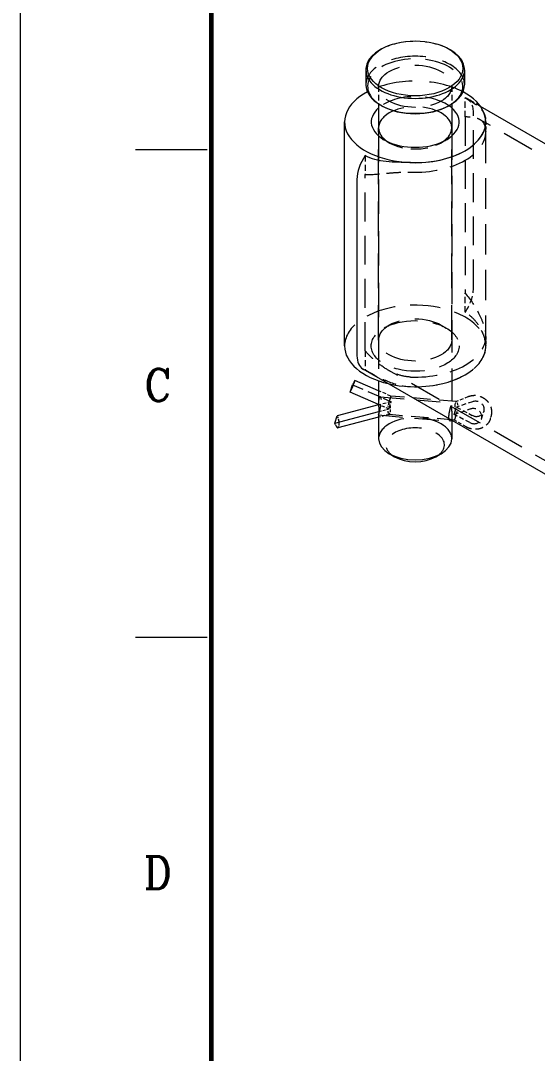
# Model space of a CAD drawing. Header units: millimetres. Extents: x -542 to 1656, y -836 to 1164.
# Drawn here: x 24 to 165.2, y 610.3 to 892.5 of the extents above; entities that cross this region are included whole.
import ezdxf
from ezdxf.enums import TextEntityAlignment as Align

# ---------------------------------------------------------------- set-up
doc = ezdxf.new("R2010")
doc.units = ezdxf.units.MM
doc.header["$LTSCALE"] = 4
doc.linetypes.add('HIDDEN', pattern=[9.525, 6.35, -3.175])
doc.layers.get('0').update_dxf_attribs({"lineweight": 18})
doc.layers.add('SkizziergeometrieWIN-ISO', color=7, linetype='Continuous', lineweight=50)
doc.layers.add('굵은실선_A3', color=7, linetype='Continuous', lineweight=18)
doc.layers.add('가는실선_A3', color=9, linetype='Continuous', lineweight=5, true_color=0x808080)
doc.layers.add('가는파선_A3', color=7, linetype='HIDDEN', lineweight=13, true_color=0x008000)
doc.styles.add('텍스트 스타일36', font='ROMANC.shx', dxfattribs={"width": 0.941937})

# ---------------------------------------------------------------- blocks, each defined once
blk = doc.blocks.new('경계 A3_경계')
at = {"layer": 'SkizziergeometrieWIN-ISO', "lineweight": 18}
blk.add_line((6, 6), (6, 291), dxfattribs=at)
at = {"layer": '가는실선_A3', "color": 7, "lineweight": 60}
blk.add_line((19.02, 281.157), (19.02, 14.596), dxfattribs=at)
at = {"layer": '가는실선_A3', "color": 7}
for p, q in [((18.749, 214.301), (13.849, 214.301)), ((18.749, 180.981), (13.849, 180.981))]:
    blk.add_line(p, q, dxfattribs=at)
at = {"layer": '가는실선_A3', "color": 7, "style": '텍스트 스타일36', "width": 0.941937}
for s, p in [('C', (15.376, 198.24)), ('D', (15.376, 164.92))]:
    blk.add_text(s, height=2.2, dxfattribs=at).set_placement(p, align=Align.MIDDLE_CENTER)

msp = doc.modelspace()

# ---------------------------------------------------------------- linework, layer by layer
at = {"layer": '가는파선_A3', "ltscale": 0.061}
for p, q in [((121.82, 874.59), (121.82, 869.76)), ((141.82, 874.59), (141.82, 869.76))]:
    msp.add_line(p, q, dxfattribs=at)
at = {"layer": '가는파선_A3', "ltscale": 0.066033}
for p, q in [((145.46, 866.21), (145.46, 871.43)), ((118.17, 855.67), (118.17, 850.45)), ((145.46, 812.81), (145.46, 818.03)), ((118.17, 802.28), (118.17, 797.05))]:
    msp.add_line(p, q, dxfattribs=at)
at = {"layer": '가는파선_A3', "ltscale": 0.052434}
msp.add_line((149.67, 869.1), (146.07, 871.18), dxfattribs=at)
at = {"layer": '가는파선_A3', "ltscale": 0.309711}
for p, q in [((147.73, 819.34), (147.73, 867.51)), ((145.46, 866.21), (145.46, 818.03)), ((118.17, 802.28), (118.17, 850.45))]:
    msp.add_line(p, q, dxfattribs=at)
at = {"layer": '가는파선_A3', "ltscale": 0.342148}
for p, q in [((287.85, 785.62), (149.58, 865.45)), ((262.54, 717.3), (124.28, 797.13))]:
    msp.add_line(p, q, dxfattribs=at)
at = {"layer": '가는파선_A3', "ltscale": 0.032967}
for p, q in [((151.12, 864.86), (151.12, 862.25)), ((151.12, 806.24), (151.12, 803.62))]:
    msp.add_line(p, q, dxfattribs=at)
at = {"layer": '가는파선_A3', "ltscale": 0.328084}
msp.add_line((151.12, 803.62), (151.12, 864.86), dxfattribs=at)
at = {"layer": '가는파선_A3', "ltscale": 0.372703}
for p, q in [((121.82, 805.26), (121.82, 863.23)), ((141.82, 805.26), (141.82, 863.23))]:
    msp.add_line(p, q, dxfattribs=at)
at = {"layer": '가는파선_A3', "ltscale": 0.370395}
msp.add_line((121.82, 863.23), (121.82, 794.09), dxfattribs=at)
at = {"layer": '가는파선_A3', "ltscale": 0.345117}
msp.add_line((141.82, 863.23), (141.82, 788.07), dxfattribs=at)
at = {"layer": '가는파선_A3', "ltscale": 0.029127}
for p, q in [((124.75, 859.14), (123.33, 859.96)), ((138.89, 859.14), (140.3, 859.96)), ((124.75, 809.34), (123.33, 808.52)), ((138.89, 809.34), (140.3, 808.52))]:
    msp.add_line(p, q, dxfattribs=at)
at = {"layer": '가는파선_A3', "ltscale": 0.11906}
msp.add_line((114.73, 792.99), (125.29, 788.39), dxfattribs=at)
at = {"layer": '가는파선_A3', "ltscale": 0.037815}
msp.add_line((125.18, 789.92), (121.82, 791.38), dxfattribs=at)
at = {"layer": '가는파선_A3', "ltscale": 0.03155}
msp.add_line((124.63, 786.4), (121.82, 787.62), dxfattribs=at)
at = {"layer": '가는파선_A3', "ltscale": 0.038235}
msp.add_line((125.29, 788.39), (121.83, 787.49), dxfattribs=at)
at = {"layer": '가는파선_A3', "ltscale": 0.25968}
for p, q in [((122.24, 789.73), (141.82, 788.07)), ((121.82, 784.75), (141.4, 783.09))]:
    msp.add_line(p, q, dxfattribs=at)
at = {"layer": '가는파선_A3', "ltscale": 0.047433}
for p, q in [((124.63, 786.4), (125.29, 788.39)), ((142.44, 784.89), (143.1, 786.89)), ((149.97, 783.72), (150.62, 785.71))]:
    msp.add_line(p, q, dxfattribs=at)
at = {"layer": '가는파선_A3', "ltscale": 0.01416}
for p, q in [((125.11, 789.76), (124.91, 789.16)), ((142.72, 787.65), (142.92, 788.25)), ((124.81, 785.03), (125, 785.63)), ((110.83, 781.39), (111.03, 781.99)), ((142.62, 783.53), (142.81, 784.12)), ((152.38, 783.7), (152.58, 784.3))]:
    msp.add_line(p, q, dxfattribs=at)
at = {"layer": '가는파선_A3', "ltscale": 0.18666}
for p, q in [((143.06, 788.41), (125.18, 789.92)), ((142.56, 783.36), (124.68, 784.87))]:
    msp.add_line(p, q, dxfattribs=at)
at = {"layer": '가는파선_A3', "ltscale": 0.037836}
msp.add_line((146.25, 789.71), (143.02, 788.4), dxfattribs=at)
at = {"layer": '가는파선_A3', "ltscale": 0.050386}
for p, q in [((147.52, 788.38), (143.1, 786.89)), ((142.44, 784.89), (146.86, 786.39)), ((146.76, 782.66), (142.44, 784.89)), ((143.1, 786.89), (147.42, 784.65))]:
    msp.add_line(p, q, dxfattribs=at)
at = {"layer": '가는파선_A3', "ltscale": 0.031823}
msp.add_line((124.7, 784.88), (121.82, 784.13), dxfattribs=at)
at = {"layer": '가는파선_A3', "ltscale": 0.030425}
msp.add_line((121.87, 785.68), (124.63, 786.4), dxfattribs=at)
at = {"layer": '가는파선_A3', "ltscale": 0.018147}
msp.add_line((141.82, 784.75), (141.82, 783.3), dxfattribs=at)
at = {"layer": '가는파선_A3', "ltscale": 0.005457}
msp.add_line((110.54, 784.55), (110.72, 784.08), dxfattribs=at)
at = {"layer": '가는파선_A3', "ltscale": 0.038015}
msp.add_line((145.73, 781.51), (142.56, 783.36), dxfattribs=at)
at = {"layer": '가는파선_A3', "ltscale": 0.278291}
msp.add_ellipse((131.82, 879.08), major_axis=(-13.5, 0), ratio=0.57735, start_param=3.926991, end_param=5.497787, dxfattribs=at)
at = {"layer": '가는파선_A3', "ltscale": 0.32158}
msp.add_ellipse((131.82, 874.59), major_axis=(13, 0), ratio=0.57735, start_param=5.497787, end_param=10.210176, dxfattribs=at)
at = {"layer": '가는파선_A3', "ltscale": 0.371054}
msp.add_ellipse((131.82, 875), major_axis=(-13.5, 0), ratio=0.57735, start_param=3.141593, end_param=6.283185, dxfattribs=at)
at = {"layer": '가는파선_A3', "ltscale": 0.329826}
for centre, major_axis in [((131.82, 874.59), (10, 0)), ((131.82, 803.62), (12, 0)), ((131.82, 805.26), (10, 0))]:
    msp.add_ellipse(centre, major_axis=major_axis, ratio=0.57735, dxfattribs=at)
at = {"layer": '가는파선_A3', "ltscale": 0.376989}
msp.add_ellipse((131.82, 864.86), major_axis=(-19.3, 0), ratio=0.57735, start_param=3.968178, end_param=5.4566, dxfattribs=at)
at = {"layer": '가는파선_A3', "ltscale": 0.310271}
msp.add_ellipse((131.82, 864.86), major_axis=(-12, 0), ratio=0.57735, start_param=3.727278, end_param=5.6975, dxfattribs=at)
at = {"layer": '가는파선_A3', "ltscale": 0.076557}
for centre, start_param, end_param in [((142.07, 864.25), 5.497787, 6.425082), ((142.07, 816.07), 4.570492, 5.497787)]:
    msp.add_ellipse(centre, major_axis=(4, 6.93), ratio=0.57735, start_param=start_param, end_param=end_param, dxfattribs=at)
at = {"layer": '가는파선_A3', "ltscale": 0.412282}
for centre in [(131.82, 863.23), (131.82, 778.25)]:
    msp.add_ellipse(centre, major_axis=(-10, 0), ratio=0.57735, start_param=3.141593, end_param=6.283185, dxfattribs=at)
at = {"layer": '가는파선_A3', "ltscale": 0.287059}
for centre in [(131.82, 862.25), (131.82, 806.24), (131.82, 803.62)]:
    msp.add_ellipse(centre, major_axis=(19.3, 0), ratio=0.57735, start_param=4.647765, end_param=6.34781, dxfattribs=at)
at = {"layer": '가는파선_A3', "ltscale": 0.181969}
msp.add_ellipse((131.82, 863.23), major_axis=(-10, 0), ratio=0.57735, start_param=0.689817, end_param=2.451776, dxfattribs=at)
at = {"layer": '가는파선_A3', "ltscale": 0.323108}
msp.add_ellipse((131.82, 803.62), major_axis=(-19.3, 0), ratio=0.57735, start_param=1.180415, end_param=6.283185, dxfattribs=at)
at = {"layer": '가는파선_A3', "ltscale": 0.01163}
msp.add_ellipse((121.56, 804.23), major_axis=(-4, -6.93), ratio=0.57735, start_param=0, end_param=0.141897, dxfattribs=at)
at = {"layer": '가는파선_A3', "ltscale": 0.026255}
for centre, major_axis, ratio, start_param, end_param in [((124.58, 787.74), (0.4, 1.58), 0.035679, 0.465905, 2.036702), ((124.75, 787.1), (0.14, -1.63), 0.19429, 0.426764, 1.99756), ((124.78, 788.34), (-0.4, -1.58), 0.035679, 2.036702, 3.607498), ((124.55, 786.5), (-0.14, 1.63), 0.19429, 1.99756, 3.568356)]:
    msp.add_ellipse(centre, major_axis=major_axis, ratio=ratio, start_param=start_param, end_param=end_param, dxfattribs=at)
at = {"layer": '가는파선_A3', "ltscale": 0.02645}
for centre, major_axis, ratio, start_param, end_param in [((143.09, 786.18), (-0.25, 1.63), 0.218526, 0.408013, 1.978809), ((143.29, 786.77), (0.25, -1.63), 0.218526, 1.978809, 3.549605), ((143.26, 785.54), (-0.5, -1.57), 0.005813, 0.46134, 2.032136), ((143.06, 784.94), (0.5, 1.57), 0.005813, 2.032136, 3.602932)]:
    msp.add_ellipse(centre, major_axis=major_axis, ratio=ratio, start_param=start_param, end_param=end_param, dxfattribs=at)
at = {"layer": '가는파선_A3', "ltscale": 0.095479}
for centre in [(148.44, 786.44), (147.78, 784.44)]:
    msp.add_ellipse(centre, major_axis=(2.18, -0.72), ratio=0.889759, start_param=4.534372, end_param=8.555934, dxfattribs=at)
at = {"layer": '가는파선_A3', "ltscale": 0.026033}
msp.add_ellipse((110.49, 783.38), major_axis=(-0.41, 1.56), ratio=0.268105, start_param=3.535095, end_param=5.105892, dxfattribs=at)
at = {"layer": '가는파선_A3', "ltscale": 0.006447}
msp.add_ellipse((110.29, 782.79), major_axis=(0.41, -1.56), ratio=0.268105, start_param=0, end_param=0.393503, dxfattribs=at)
at = {"layer": '가는파선_A3', "ltscale": 0.329826}
msp.add_ellipse((131.82, 776.61), major_axis=(8, 0), ratio=0.57735, start_param=5.497787, end_param=10.210176, dxfattribs=at)
at = {"layer": '가는파선_A3', "ltscale": 0.144785}
for points, knots in [([(145.46, 871.43), (146.27, 870.97), (147.02, 870.52), (148.35, 869.64), (148.93, 869.21), (150.37, 867.86), (150.93, 866.87), (151.08, 865.58)], [2.701161, 2.701161, 2.701161, 2.701161, 3.041243, 3.041243, 3.381324, 3.381324, 4.054619, 4.054619, 4.054619, 4.054619]), ([(151.08, 804.34), (150.93, 805.64), (150.37, 807.31), (148.93, 809.66), (148.35, 810.42), (147.02, 811.76), (146.27, 812.35), (145.46, 812.81)], [6.750027, 6.750027, 6.750027, 6.750027, 7.423322, 7.423322, 7.763403, 7.763403, 8.103484, 8.103484, 8.103484, 8.103484]), ([(118.17, 797.05), (118.97, 796.59), (119.86, 796.09), (121.79, 795.09), (122.82, 794.59), (126.02, 793.25), (128.33, 792.59), (130.57, 792.5)], [-2.701161, -2.701161, -2.701161, -2.701161, -2.36108, -2.36108, -2.020999, -2.020999, -1.347704, -1.347704, -1.347704, -1.347704])]:
    msp.add_open_spline(points, degree=3, knots=knots, dxfattribs=at)
at = {"layer": '가는파선_A3', "ltscale": 0.153242}
for points in [[(151.08, 862.97), (151.01, 863.57), (150.84, 864.1), (150.32, 864.92), (149.97, 865.23), (149.12, 865.72), (148.51, 865.92), (147.09, 866.16), (146.28, 866.21), (145.46, 866.21)], [(130.57, 795.12), (129.52, 795.16), (128.39, 795.38), (126.23, 796.1), (125.19, 796.6), (123.17, 797.76), (122.04, 798.57), (119.94, 800.36), (118.98, 801.34), (118.17, 802.28)]]:
    msp.add_open_spline(points, degree=3, knots=[-1.401332, -1.401332, -1.401332, -1.401332, -1.08496, -1.08496, -0.768588, -0.768588, -0.384294, -0.384294, 0, 0, 0, 0], dxfattribs=at)
at = {"layer": '가는파선_A3', "ltscale": 0.153244}
for points, knots in [([(118.17, 850.45), (119.69, 850.45), (121.59, 850.6), (124.78, 850.89), (125.89, 850.99), (128.19, 851.13), (129.37, 851.17), (130.57, 851.13)], [-4.567921, -4.567921, -4.567921, -4.567921, -3.84821, -3.84821, -3.488355, -3.488355, -3.128499, -3.128499, -3.128499, -3.128499]), ([(145.46, 818.03), (146.98, 816.28), (148.35, 814.24), (149.83, 811.26), (150.22, 810.29), (150.81, 808.48), (151, 807.65), (151.08, 806.95)], [-4.53002, -4.53002, -4.53002, -4.53002, -3.810309, -3.810309, -3.450454, -3.450454, -3.090598, -3.090598, -3.090598, -3.090598])]:
    msp.add_open_spline(points, degree=3, knots=knots, dxfattribs=at)
at = {"layer": '가는파선_A3', "ltscale": 0.113372}
msp.add_open_spline([(121.82, 784.75), (121.82, 784.75), (121.82, 784.77), (121.84, 784.88), (121.88, 785.02), (121.97, 785.38), (122.03, 785.63), (122.18, 786.18), (122.26, 786.5), (122.41, 787.1), (122.48, 787.44), (122.57, 788.08), (122.6, 788.39), (122.6, 788.91), (122.57, 789.14), (122.48, 789.51), (122.41, 789.63), (122.26, 789.74), (122.18, 789.74), (122.03, 789.61), (121.97, 789.47), (121.88, 789.11), (121.84, 788.86), (121.82, 788.42), (121.82, 788.25), (121.82, 788.07)], degree=3, knots=[0.230473, 0.230473, 0.230473, 0.230473, 0.283823, 0.283823, 0.378422, 0.378422, 0.473021, 0.473021, 0.567619, 0.567619, 0.662231, 0.662231, 0.756844, 0.756844, 0.851456, 0.851456, 0.946068, 0.946068, 1.040666, 1.040666, 1.135265, 1.135265, 1.229864, 1.229864, 1.283214, 1.283214, 1.283214, 1.283214], dxfattribs=at)
at = {"layer": '가는파선_A3', "ltscale": 0.124929}
msp.add_open_spline([(141.04, 784.17), (141.04, 784.43), (141.06, 784.74), (141.16, 785.38), (141.23, 785.72), (141.37, 786.32), (141.45, 786.64), (141.6, 787.19), (141.67, 787.44), (141.76, 787.8), (141.79, 787.94), (141.82, 788.08), (141.82, 788.09), (141.8, 787.99), (141.79, 787.87), (141.77, 787.52), (141.76, 787.29), (141.76, 786.77), (141.77, 786.46), (141.79, 785.81), (141.8, 785.46), (141.82, 784.84), (141.82, 784.52), (141.79, 783.96), (141.76, 783.71), (141.7, 783.48), (141.68, 783.43), (141.67, 783.39)], degree=3, knots=[0, 0, 0, 0, 0.094612, 0.094612, 0.189224, 0.189224, 0.283823, 0.283823, 0.378422, 0.378422, 0.473021, 0.473021, 0.567619, 0.567619, 0.662231, 0.662231, 0.756844, 0.756844, 0.851456, 0.851456, 0.946068, 0.946068, 1.040666, 1.040666, 1.135265, 1.135265, 1.162123, 1.162123, 1.162123, 1.162123], dxfattribs=at)
at = {"layer": '가는파선_A3', "ltscale": 0.108611}
msp.add_open_spline([(152.58, 784.3), (152.72, 784.72), (152.78, 785.16), (152.77, 786.05), (152.69, 786.5), (152.39, 787.36), (152.16, 787.78), (151.59, 788.53), (151.23, 788.87), (150.43, 789.43), (149.98, 789.65), (149.03, 789.96), (148.53, 790.04), (147.54, 790.04), (147.04, 789.97), (146.46, 789.79), (146.36, 789.75), (146.25, 789.71)], degree=3, knots=[6.021218, 6.021218, 6.021218, 6.021218, 6.318916, 6.318916, 6.621442, 6.621442, 6.935901, 6.935901, 7.263568, 7.263568, 7.600367, 7.600367, 7.940158, 7.940158, 8.276582, 8.276582, 8.351966, 8.351966, 8.351966, 8.351966], dxfattribs=at)
at = {"layer": '가는파선_A3', "ltscale": 0.005898}
msp.add_open_spline([(141.06, 783.74), (141.05, 783.87), (141.04, 784.02), (141.04, 784.17)], degree=3, dxfattribs=at)
at = {"layer": '가는파선_A3', "ltscale": 0.084393}
msp.add_open_spline([(152.38, 783.7), (152.24, 783.28), (152.03, 782.88), (151.49, 782.17), (151.16, 781.86), (150.4, 781.35), (149.98, 781.15), (149.07, 780.88), (148.58, 780.82), (147.6, 780.85), (147.11, 780.94), (146.32, 781.2), (146.01, 781.34), (145.73, 781.51)], degree=3, knots=[0.261968, 0.261968, 0.261968, 0.261968, 0.559666, 0.559666, 0.862192, 0.862192, 1.176651, 1.176651, 1.504318, 1.504318, 1.841117, 1.841117, 2.068781, 2.068781, 2.068781, 2.068781], dxfattribs=at)
at = {"layer": '굵은실선_A3'}
for p, q in [((122.62, 884.8), (122.27, 884.59)), ((141.01, 884.8), (141.36, 884.59)), ((118.32, 879.08), (118.32, 875)), ((145.32, 879.08), (145.32, 875)), ((121.82, 869.76), (121.82, 863.23)), ((122.62, 869.28), (122.27, 869.49)), ((141.01, 869.28), (141.36, 869.49)), ((141.82, 869.76), (141.82, 863.23)), ((267.81, 800.89), (149.67, 869.1)), ((112.52, 803.62), (112.52, 864.86)), ((115.91, 849.14), (115.91, 800.97)), ((259.82, 715.17), (117.56, 797.31)), ((114.93, 793.43), (114.73, 792.99)), ((115.11, 793.43), (115.3, 794.03)), ((121.82, 791.38), (115.34, 794.21)), ((121.82, 794.09), (121.82, 788.07)), ((114.07, 791), (114.73, 792.99)), ((114.07, 791), (114.27, 791.43)), ((121.82, 787.62), (114.07, 791)), ((109.88, 782.55), (121.87, 785.68)), ((121.83, 787.49), (110.54, 784.55)), ((121.82, 784.75), (121.82, 778.25)), ((109.88, 782.55), (110.54, 784.55)), ((110.06, 782.09), (109.88, 782.55)), ((121.82, 784.13), (110.7, 781.23)), ((141.82, 783.3), (141.82, 778.25)), ((126.16, 773.35), (124.75, 774.16)), ((137.47, 773.35), (138.89, 774.16))]:
    msp.add_line(p, q, dxfattribs=at)
msp.add_ellipse((131.82, 879.49), major_axis=(13, 0), ratio=0.57735, dxfattribs=at)
for centre, major_axis, ratio, start_param, end_param in [((131.82, 879.08), (-13.5, 0), 0.57735, 5.497787, 10.210176), ((131.82, 864.86), (-19.3, 0), 0.57735, 5.4566, 10.251363), ((131.82, 875), (13.5, 0), 0.57735, 3.141593, 6.283185), ((131.82, 864.86), (-12, 0), 0.57735, 5.6975, 10.010464), ((131.82, 874.59), (13, 0), 0.57735, 3.926991, 5.497787), ((131.82, 864.86), (19.3, 0), 0.57735, 4.647765, 6.34781), ((131.82, 863.23), (-10, 0), 0.57735, 0, 0.689817), ((131.82, 863.23), (10, 0), 0.57735, 5.593368, 6.283185), ((121.56, 852.41), (-4, -6.93), 0.57735, 4.570492, 5.497787), ((131.82, 803.62), (-19.3, 0), 0.57735, 0, 1.180415), ((121.56, 804.23), (-4, -6.93), 0.57735, 5.497787, 6.283185), ((114.5, 792.13), (-0.64, -1.48), 0.047339, 1.09901, 2.669807), ((114.7, 792.73), (0.64, 1.48), 0.047339, 5.811399, 7.382196), ((110.29, 782.79), (0.41, -1.56), 0.268105, 5.105892, 6.283185), ((131.82, 778.25), (10, 0), 0.57735, 3.141593, 6.283185), ((131.82, 776.61), (8, 0), 0.57735, 3.926991, 5.497787)]:
    msp.add_ellipse(centre, major_axis=major_axis, ratio=ratio, start_param=start_param, end_param=end_param, dxfattribs=at)
for points, knots in [([(130.57, 853.74), (128.33, 853.82), (126.02, 853.8), (122.82, 854.13), (121.79, 854.31), (119.86, 854.84), (118.97, 855.21), (118.17, 855.67)], [1.347704, 1.347704, 1.347704, 1.347704, 2.020999, 2.020999, 2.36108, 2.36108, 2.701161, 2.701161, 2.701161, 2.701161]), ([(121.82, 788.07), (121.82, 787.94), (121.82, 787.8), (121.83, 787.36), (121.84, 787.01), (121.87, 786.36), (121.87, 786.05), (121.87, 785.79)], [1.2832144, 1.2832144, 1.2832144, 1.2832144, 1.324463, 1.324463, 1.419075, 1.419075, 1.5136871, 1.5136871, 1.5136871, 1.5136871]), ([(121.87, 785.79), (121.87, 785.53), (121.87, 785.3), (121.84, 784.95), (121.83, 784.83), (121.82, 784.76), (121.82, 784.75), (121.82, 784.75)], [0, 0, 0, 0, 0.0946121, 0.0946121, 0.1892241, 0.1892241, 0.2304727, 0.2304727, 0.2304727, 0.2304727]), ([(141.67, 783.39), (141.63, 783.28), (141.58, 783.19), (141.45, 783.08), (141.37, 783.08), (141.23, 783.19), (141.16, 783.31), (141.09, 783.57), (141.07, 783.65), (141.06, 783.74)], [1.162123, 1.162123, 1.162123, 1.162123, 1.2298642, 1.2298642, 1.324463, 1.324463, 1.419075, 1.419075, 1.457327, 1.457327, 1.457327, 1.457327])]:
    msp.add_open_spline(points, degree=3, knots=knots, dxfattribs=at)

# ---------------------------------------------------------------- block references
at = {"xscale": 4, "yscale": 4, "zscale": 4}
msp.add_blockref('경계 A3_경계', (0, 0), dxfattribs=at)

doc.saveas('drawing.dxf')
